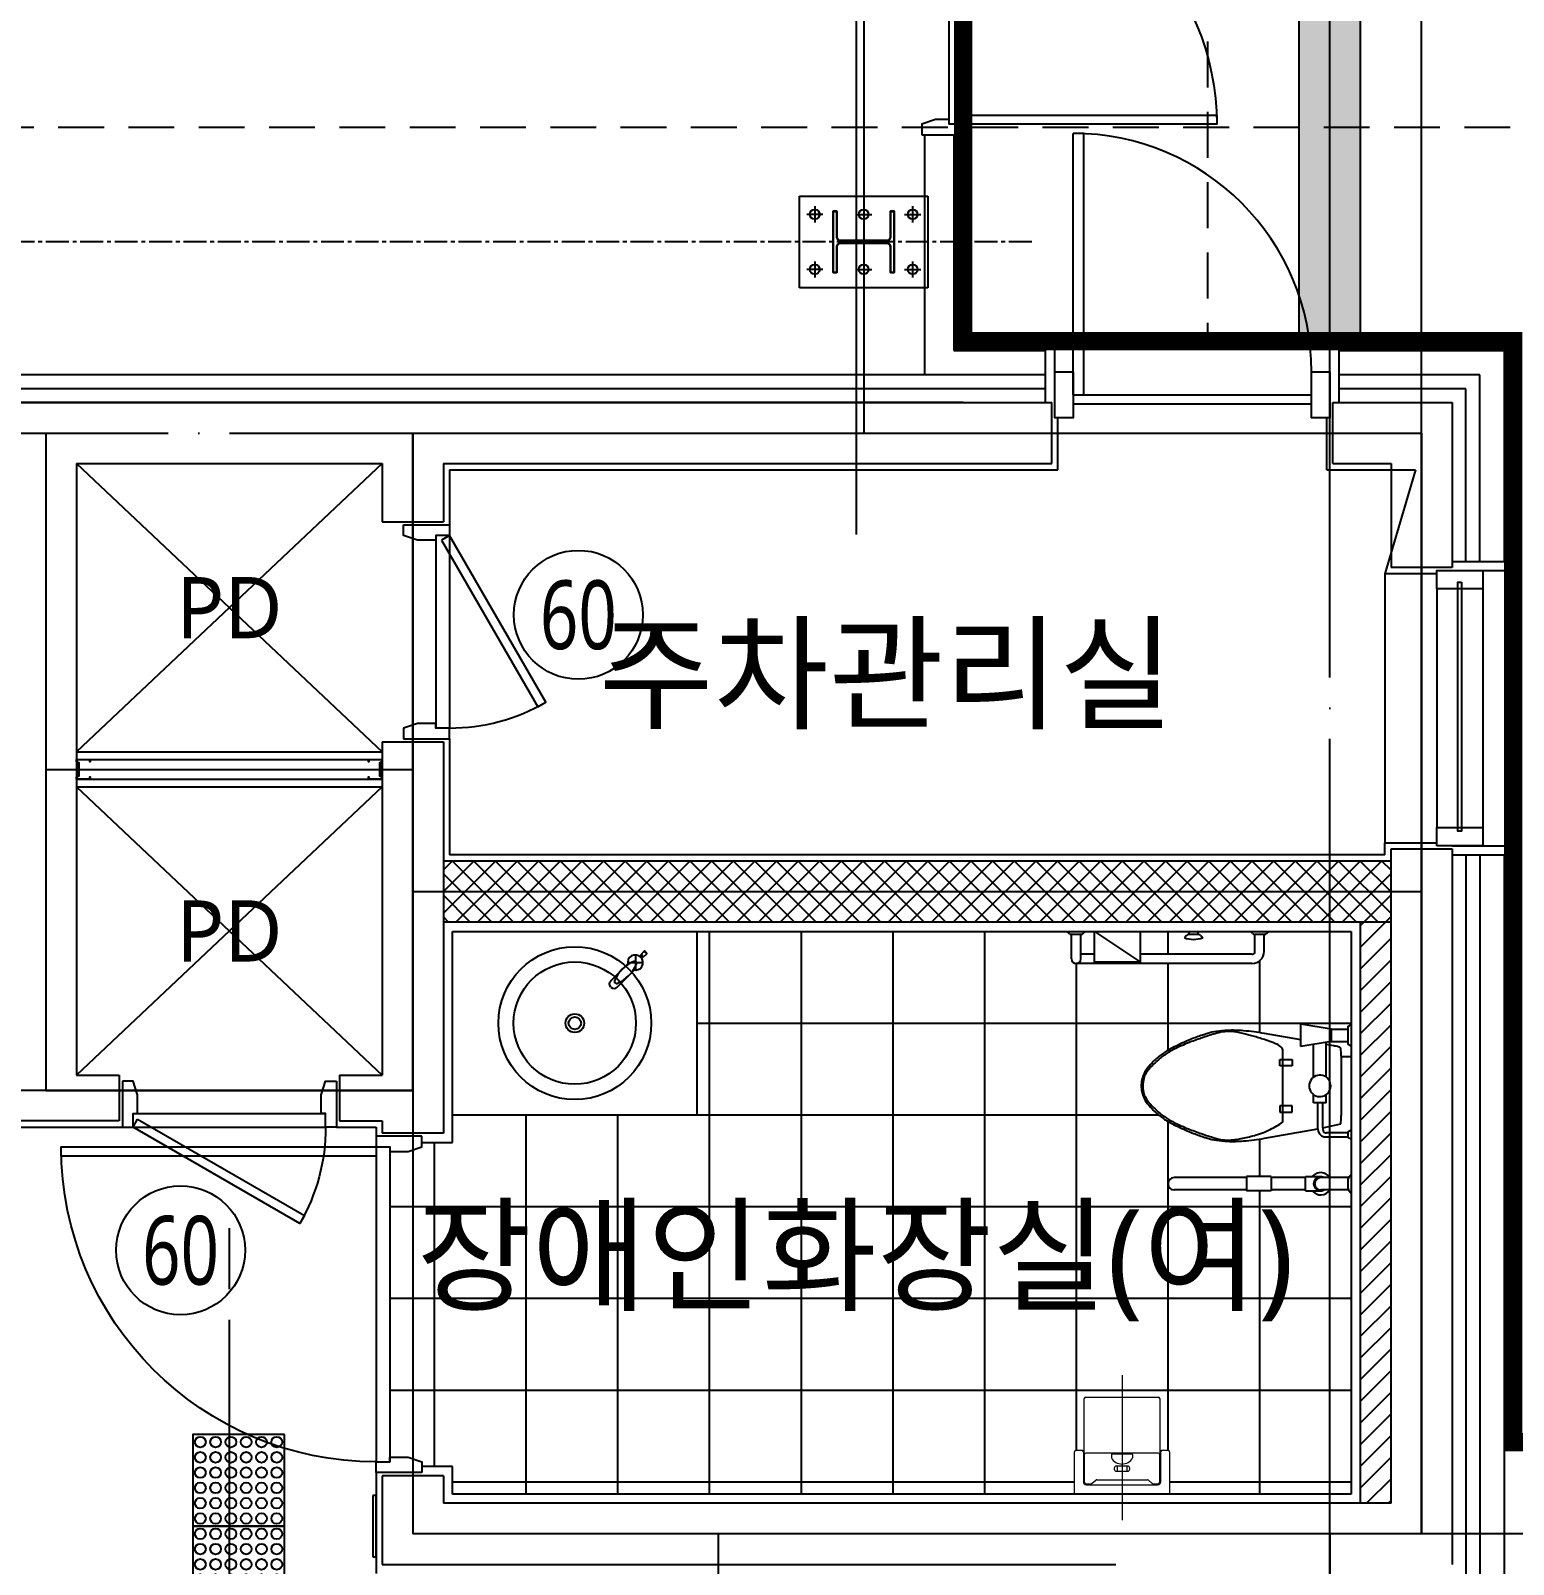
# Model space of a CAD drawing. Header units: millimetres. Extents: x 63000 to 126000, y 0 to 44550.
# Drawn here: x 82625 to 87475, y 23509 to 28525 of the extents above; entities that cross this region are included whole.
import ezdxf
from ezdxf.enums import TextEntityAlignment as Align

# ---------------------------------------------------------------- set-up
doc = ezdxf.new("R2010")
doc.units = ezdxf.units.MM
doc.header["$LTSCALE"] = 100
for name, pattern in [('CEN', [62, 60, -1, 0, -1]), ('CENTER2', [1.125, 0.75, -0.125, 0.125, -0.125]), ('CHCENTER', [2.875, 2.5, -0.125, 0.125, -0.125]), ('DOT', [6.35, 0, -6.35]), ('HID', [2.3, 1.5, -0.8])]:
    doc.linetypes.add(name, pattern=pattern)
for name, color, linetype in [('1', 1, 'CHCENTER'), ('4', 7, 'Continuous'), ('A-EQP-TOILET', 6, 'Continuous'), ('A-MARK', 3, 'Continuous'), ('AA-DWXM-DOOR', 4, 'Continuous'), ('CEN', 1, 'CEN'), ('COL', 2, 'Continuous'), ('DW-STUD', 8, 'Continuous'), ('ETC', 6, 'Continuous'), ('FIN', 5, 'Continuous'), ('fur', 6, 'Continuous'), ('HAT', 5, 'Continuous'), ('insul', 8, 'Continuous'), ('L1', 8, 'Continuous'), ('TEXT', 3, 'Continuous'), ('TEXT3', 7, 'Continuous'), ('TOL', 4, 'Continuous'), ('WAL', 3, 'Continuous'), ('WID', 4, 'Continuous'), ('WIN', 4, 'Continuous'), ('방화문', 7, 'Continuous'), ('부분확대', 7, 'Continuous'), ('장애인', 8, 'Continuous')]:
    doc.layers.add(name, color=color, linetype=linetype)
doc.layers.add('면적선', color=44, linetype='Continuous', plot=False)
doc.styles.add('맑은고딕', font='')
doc.styles.add('울릉도L', font='')
doc.styles.get('맑은고딕').set_extended_font_data('Malgun Gothic')
doc.styles.get('울릉도L').set_extended_font_data('Malgun Gothic')
doc.linetypes.add('BATTING', pattern='A,0.00254,-2.54,[134,ltypeshp.shx,S=2.54,R=0,X=-2.54,Y=0],-5.08,[134,ltypeshp.shx,S=2.54,R=180,X=2.54,Y=0],-2.54', length=10.16254)

# ---------------------------------------------------------------- blocks, each defined once
blk = doc.blocks.new('*U27')
at = {"layer": 'AA-DWXM-DOOR', "color": 8}
for p, q in [((35, 120), (1065, 120)), ((35, 75), (1065, 75))]:
    blk.add_line(p, q, dxfattribs=at)
at = {"layer": 'AA-DWXM-DOOR'}
for points in [[(65, 120), (65, 1150), (35, 1150), (35, 120)], [(0, -30), (0, 120), (35, 120), (35, 75), (50, 75), (50, 15), (35, -30), (35, -30)], [(1100, -30), (1100, 120), (1065, 120), (1065, 75), (1050, 75), (1050, 15), (1065, -30), (1065, -30)]]:
    blk.add_lwpolyline(points, close=True, dxfattribs=at)
at = {"layer": 'AA-DWXM-DOOR', "color": 16}
blk.add_arc((35, 120), 1030, 0, 90, dxfattribs=at)
at = {"layer": 'Defpoints', "linetype": 'DOT'}
for p, q in [((-10, 110), (-10, -20)), ((1110, 110), (1110, -20))]:
    blk.add_line(p, q, dxfattribs=at)
blk = doc.blocks.new('A$C741C417D')
at = {"layer": 'AA-DWXM-DOOR', "color": 8}
for p, q in [((-665, 190), (-35, 190)), ((-665, 145), (-35, 145))]:
    blk.add_line(p, q, dxfattribs=at)
at = {"layer": 'AA-DWXM-DOOR'}
for points in [[(-650, 164), (-104.4, 479), (-119.4, 505), (-665, 190)], [(-700, 40), (-700, 190), (-665, 190), (-665, 145), (-650, 145), (-650, 85), (-665, 40), (-665, 40)], [(0, 40), (0, 190), (-35, 190), (-35, 145), (-50, 145), (-50, 85), (-35, 40), (-35, 40)]]:
    blk.add_lwpolyline(points, close=True, dxfattribs=at)
at = {"layer": 'AA-DWXM-DOOR', "color": 16}
blk.add_arc((-665, 190), 630, 0, 29.9999, dxfattribs=at)
blk = doc.blocks.new('EntPlan_C200X200')
for p, q in [((100, 100), (-100, 100)), ((-100, 100), (-100, 88)), ((-100, 88), (-17, 88)), ((-4, 75), (-4, -75)), ((4, -75), (4, 75)), ((17, 88), (100, 88)), ((100, 88), (100, 100)), ((-17, -88), (-100, -88)), ((-100, -88), (-100, -100)), ((-100, -100), (100, -100)), ((100, -88), (17, -88)), ((100, -100), (100, -88))]:
    blk.add_line(p, q)
blk.add_lwpolyline([(-4, 75, 0.414214), (-17, 88), (-100, 88), (-100, 100), (100, 100), (100, 88), (17, 88, 0.414214), (4, 75), (4, -75, 0.414214), (17, -88), (100, -88), (100, -100), (-100, -100), (-100, -88), (-17, -88, 0.414214), (-4, -75)], format="xyb", close=True)
for centre, start, end in [((-17, 75), 0, 90), ((17, 75), 90, 180), ((-17, -75), 270, 0), ((17, -75), 180, 270)]:
    blk.add_arc(centre, 13, start, end)
blk = doc.blocks.new('001')
at = {"color": 1, "linetype": 'CENTER2'}
for p, q in [((1369836.1, 2257598.7), (1369836.1, 2264948.7)), ((1362286.1, 2258148.7), (1370386.1, 2258148.7))]:
    blk.add_line(p, q, dxfattribs=at)
blk.add_blockref('EntPlan_C200X200', (1369836.1, 2258148.7))
blk = doc.blocks.new('A$C1434219D')
at = {"layer": '장애인', "color": 6}
blk.add_lwpolyline([(0, 0), (300, 0), (300, 300), (0, 300)], close=True, dxfattribs=at)
at = {"layer": '장애인'}
for centre in [(25, 275), (75, 275), (125, 275), (175, 275), (225, 275), (275, 275), (25, 225), (75, 225), (125, 225), (175, 225), (225, 225), (275, 225), (25, 175), (75, 175), (125, 175), (175, 175), (225, 175), (275, 175), (25, 125), (75, 125), (125, 125), (175, 125), (225, 125), (275, 125), (25, 75), (75, 75), (125, 75), (175, 75), (225, 75), (275, 75), (25, 25), (75, 25), (125, 25), (175, 25), (225, 25), (275, 25)]:
    blk.add_circle(centre, 17.5, dxfattribs=at)
blk = doc.blocks.new('*U42')
at = {"layer": 'AA-DWXM-DOOR', "color": 8}
for p, q in [((35, 120), (865, 120)), ((35, 75), (865, 75))]:
    blk.add_line(p, q, dxfattribs=at)
at = {"layer": 'AA-DWXM-DOOR'}
for points in [[(65, 120), (65, 950), (35, 950), (35, 120)], [(0, -15), (0, 120), (35, 120), (35, 75), (50, 75), (50, 30), (35, -15), (35, -15)], [(900, -15), (900, 120), (865, 120), (865, 75), (850, 75), (850, 30), (865, -15), (865, -15)]]:
    blk.add_lwpolyline(points, close=True, dxfattribs=at)
at = {"layer": 'AA-DWXM-DOOR', "color": 16}
blk.add_arc((35, 120), 830, 0, 90, dxfattribs=at)
at = {"layer": 'Defpoints', "linetype": 'DOT'}
for p, q in [((-10, 110), (-10, -5)), ((910, 110), (910, -5))]:
    blk.add_line(p, q, dxfattribs=at)
blk = doc.blocks.new('Anchor_C200X200')
for p, q in [((-150, -210), (-150, 210)), ((-150, 210), (150, 210)), ((150, 210), (150, -210)), ((-100, 100), (100, 100)), ((-100, 100), (-100, 88)), ((-100, 88), (-100, 100)), ((-100, 100), (100, 100)), ((100, 100), (-100, 100)), ((-100, 100), (-100, 88)), ((-100, 88), (-17, 88)), ((-17, 88), (-100, 88)), ((-100, 88), (-17, 88)), ((-4, 75), (-4, -75)), ((-4, -75), (-4, 75)), ((-4, 75), (-4, -75)), ((4, 75), (4, -75)), ((4, 75), (4, -75)), ((4, -75), (4, 75)), ((17, 88), (100, 88)), ((100, 88), (17, 88)), ((17, 88), (100, 88)), ((100, 100), (100, 88)), ((100, 100), (100, 88)), ((100, 88), (100, 100)), ((-100, -88), (-17, -88)), ((-100, -100), (-100, -88)), ((-100, -100), (-100, -88)), ((-100, -88), (-17, -88)), ((-17, -88), (-100, -88)), ((-100, -88), (-100, -100)), ((-100, -100), (100, -100)), ((100, -100), (-100, -100)), ((-100, -100), (100, -100)), ((17, -88), (100, -88)), ((17, -88), (100, -88)), ((100, -88), (17, -88)), ((100, -100), (100, -88)), ((100, -88), (100, -100)), ((100, -100), (100, -88)), ((150, -210), (-150, -210))]:
    blk.add_line(p, q)
at = {"color": 1, "linetype": 'CENTER2'}
for p, q in [((-116.4, 160), (-63.6, 160)), ((-90, 133.6), (-90, 186.4)), ((63.6, 160), (116.4, 160)), ((90, 133.6), (90, 186.4)), ((-116.4, 0), (-63.6, 0)), ((-90, -26.4), (-90, 26.4)), ((63.6, 0), (116.4, 0)), ((90, -26.4), (90, 26.4)), ((-90, -133.6), (-90, -186.4)), ((90, -133.6), (90, -186.4)), ((-116.4, -160), (-63.6, -160)), ((63.6, -160), (116.4, -160))]:
    blk.add_line(p, q, dxfattribs=at)
for centre in [(-90, 160), (90, 160), (-90, 0), (90, 0), (-90, -160), (90, -160)]:
    blk.add_circle(centre, 16)
for centre, start, end in [((-17, 75), 0, 90), ((-17, 75), 0, 90), ((-17, 75), 0, 90), ((17, 75), 90, 180), ((17, 75), 90, 180), ((17, 75), 90, 180), ((-17, -75), 270, 0), ((-17, -75), 270, 0), ((-17, -75), 270, 0), ((17, -75), 180, 270), ((17, -75), 180, 270), ((17, -75), 180, 270)]:
    blk.add_arc(centre, 13, start, end)

msp = doc.modelspace()

# ---------------------------------------------------------------- hatches: boundary and pattern name
at = {"layer": 'HAT'}
h = msp.add_hatch(dxfattribs=at)
h.set_pattern_fill('SQUARE', color=6, scale=20, style=0)
h.set_pattern_definition([(0, (12191.54, 4963472.464), (0, 63.5), [63.5, -63.5]), (90, (12191.54, 4963472.464), (-63.5, 4e-15), [63.5, -63.5])])
h.paths.add_polyline_path([(93825.2, 23909.1), (94025.2, 23909.1), (94025.2, 34959.1), (101675.2, 34959.1), (101675.2, 27109.1), (99175.2, 27109.1), (99175.2, 26909.1), (101875.2, 26909.1), (101875.2, 34959.1), (101875.2, 35159.1), (85675.2, 35159.1), (85675.2, 34959.1), (86775.2, 34959.1), (86775.2, 27509.1), (86975.2, 27509.1), (86975.2, 34959.1), (93825.2, 34959.1)])
h = msp.add_hatch(dxfattribs=at)
h.set_pattern_fill('_USER', color=8, scale=50, angle=45, double=1, pattern_type=0)
h.set_pattern_definition([(45, (0, 0), (-35.35534, 35.35534), []), (135, (0, 0), (-35.35534, -35.35534), [])])
h.paths.add_polyline_path([(87075.2, 25809.1), (83975.2, 25809.1), (83975.2, 25609.1), (87075.2, 25609.1)])
h = msp.add_hatch(dxfattribs=at)
h.set_pattern_fill('_USER', color=8, scale=50, angle=45, pattern_type=0)
h.set_pattern_definition([(45, (0, 0), (-35.35534, 35.35534), [])])
h.paths.add_polyline_path([(87075.2, 25609.1), (86975.2, 25609.1), (86975.2, 23709.1), (87075.2, 23709.1)])

# ---------------------------------------------------------------- linework, layer by layer
at = {"color": 4}
for p, q in [((85550.2, 27399.1), (85550.2, 28184.1)), ((85550.2, 28184.1), (85675.2, 28184.1)), ((85675.2, 27309.1), (78775.2, 27309.1)), ((78900.2, 27309.1), (85550.2, 27309.1))]:
    msp.add_line(p, q, dxfattribs=at)
at = {"layer": '1', "color": 3}
msp.add_lwpolyline([(83744, 23734.1), (83744, 23534.1), (83755.2, 23534.1), (83755.2, 23734.1)], close=True, dxfattribs=at)
at = {"layer": '4', "color": 1, "lineweight": 0}
for p, q in [((86195.2, 24127.4), (86195.2, 23654)), ((86071.8, 23866.3), (86071.8, 24051.1)), ((86076.8, 24056.1), (86313.7, 24056.1)), ((86318.7, 24051.1), (86318.7, 23867.6)), ((86039.7, 23739.1), (86039.7, 23877.1)), ((86044.7, 23882.1), (86063.7, 23882.1)), ((86068.7, 23877.1), (86068.7, 23779.1)), ((86321.8, 23779.1), (86321.8, 23877.1)), ((86326.8, 23882.1), (86345.7, 23882.1)), ((86350.7, 23877.1), (86350.7, 23739.1)), ((86071.8, 23867.6), (86071.8, 23777.9)), ((86313.7, 23872.6), (86076.8, 23872.6)), ((86160.4, 23867.4), (86160.4, 23857.7)), ((86195.2, 23869), (86162, 23869)), ((86214.3, 23830.1), (86176.2, 23830.1)), ((86179.4, 23830.1), (86179.4, 23813.8)), ((86228.5, 23869), (86195.2, 23869)), ((86211.1, 23830.1), (86211.1, 23813.8)), ((86230.1, 23857.7), (86230.1, 23867.4)), ((86318.7, 23777.9), (86318.7, 23867.6)), ((86097.5, 23774.2), (86109.1, 23784.3)), ((86112.4, 23785.6), (86278.1, 23785.6)), ((86169.9, 23823.8), (86169.9, 23820.2)), ((86176.2, 23813.8), (86195.2, 23813.8)), ((86195.2, 23813.8), (86214.3, 23813.8)), ((86220.6, 23820.2), (86220.6, 23823.8)), ((86281.4, 23784.3), (86293, 23774.2)), ((86350.7, 23739.1), (86039.7, 23739.1)), ((86076.8, 23772.9), (86094.2, 23772.9)), ((86078.7, 23769.1), (86311.8, 23769.1)), ((86296.3, 23772.9), (86313.7, 23772.9))]:
    msp.add_line(p, q, dxfattribs=at)
for centre, radius, start, end in [((86076.8, 24051.1), 5, 90, 180), ((86313.7, 24051.1), 5, 0, 90), ((86044.7, 23877.1), 5, 90, 180), ((86063.7, 23877.1), 5, 0, 90), ((86326.8, 23877.1), 5, 90, 180), ((86345.7, 23877.1), 5, 0, 90), ((86076.8, 23867.6), 5, 90, 180), ((86162, 23867.4), 1.58, 90, 180), ((86195.2, 23876.8), 39.7, 208.6834, 331.3166), ((86176.2, 23823.8), 6.34, 90, 180), ((86214.3, 23823.8), 6.34, 0, 90), ((86228.5, 23867.4), 1.58, 0, 90), ((86313.7, 23867.6), 5, 0, 90), ((86078.7, 23779.1), 10, 180, 270), ((86076.8, 23777.9), 5, 180, 270), ((86112.4, 23780.6), 5, 90, 131.3071), ((86176.2, 23820.2), 6.34, 180, 270), ((86214.3, 23820.2), 6.34, 270, 0), ((86278.1, 23780.6), 5, 48.6929, 90), ((86311.8, 23779.1), 10, 270, 0), ((86313.7, 23777.9), 5, 270, 0), ((86094.2, 23777.9), 5, 270, 311.3071), ((86296.3, 23777.9), 5, 228.6929, 270)]:
    msp.add_arc(centre, radius, start, end, dxfattribs=at)
at = {"layer": 'A-EQP-TOILET'}
for p, q in [((86879.9, 25259.6), (86780.2, 25275.8)), ((86780.2, 25203.1), (86780.2, 25275.8)), ((86879.9, 25259.6), (86879.9, 25219)), ((86879.9, 25259.4), (86935.2, 25259.4)), ((86935.2, 25269.5), (86945.2, 25274.5)), ((86935.2, 25209), (86935.2, 25269.5)), ((86879.9, 25219.3), (86780.2, 25203.1)), ((86822.1, 25102.8), (86822.1, 25209.9)), ((86863.2, 25102.6), (86863.2, 25216.6)), ((86879.9, 25219.1), (86935.2, 25219.1)), ((86945.2, 25204), (86935.2, 25209)), ((86711.5, 25139.5), (86711.5, 25159.7)), ((86711.5, 25159.7), (86751.8, 25159.7)), ((86751.8, 25139.5), (86711.5, 25139.5)), ((86751.8, 25159.7), (86751.8, 25139.5)), ((86822.1, 25018.9), (86822.1, 25045.3)), ((86863.2, 25018.9), (86863.2, 25045.4)), ((86711.5, 25008.5), (86711.5, 24988.4)), ((86751.8, 25008.5), (86711.5, 25008.5)), ((86711.5, 24988.4), (86751.8, 24988.4)), ((86751.8, 24988.4), (86751.8, 25008.5)), ((86863.2, 25018.9), (86822.1, 25018.9)), ((86835.9, 24933.6), (86835.9, 25018.9)), ((86852.4, 24936.5), (86852.4, 25018.9)), ((86852.4, 24936.5), (86910.6, 24950.3)), ((86935.2, 24925.1), (86945.2, 24930.2)), ((86856.6, 24907.6), (86935.2, 24907.6)), ((86864.2, 24920.9), (86935.2, 24920.9)), ((86935.2, 24904.1), (86935.2, 24925.1)), ((86945.2, 24899.1), (86935.2, 24904.1))]:
    msp.add_line(p, q, dxfattribs=at)
for points in [[(86780.2, 25224.3), (86661.2, 25245.3, 0.022182), (86592.5, 25254.1, 0.0294), (86540.3, 25255.4, 0.029565), (86504.3, 25252, 0.035314), (86474.8, 25245.3, 0.006976), (86462.5, 25241.4, 0.004694), (86444.5, 25235.2, 0.019426), (86403.6, 25218.9, 0.015468), (86353.9, 25194.9, 0.040875), (86323.6, 25175.9, 0.036447), (86293.4, 25149.6, 0.04843), (86273.1, 25124.7, 0.068612), (86263.2, 25104.3, 0.037226), (86259.3, 25088.6, 0.041311), (86258.1, 25074)], [(86910.6, 24950.3, 0.025867), (86913, 24998.5), (86913, 25074), (86913, 25149.6, 0.024922), (86910.7, 25196, 0.25497), (86908, 25200, 0.056948), (86903.7, 25201.6, 0.016043), (86887.9, 25205), (86863.2, 25209.5)], [(86258.1, 25074, 0.041311), (86259.3, 25059.5, 0.037226), (86263.2, 25043.8, 0.068612), (86273.1, 25023.3, 0.04843), (86293.4, 24998.5, 0.036447), (86323.6, 24972.2, 0.040875), (86353.9, 24953.1, 0.015468), (86403.6, 24929.1, 0.019426), (86444.5, 24912.8, 0.004694), (86462.5, 24906.6, 0.006976), (86474.8, 24902.7, 0.035314), (86504.3, 24896, 0.029565), (86540.3, 24892.7, 0.0294), (86592.5, 24893.9, 0.022182), (86661.2, 24902.7), (86835.9, 24933.6)]]:
    msp.add_lwpolyline(points, format="xyb", dxfattribs=at)
msp.add_lwpolyline([(86263.2, 25074, 0.044905), (86264.5, 25056.1, 0.063275), (86268.2, 25043.8, 0.056457), (86278.6, 25026, 0.038661), (86298.4, 25003.5, 0.016027), (86320.4, 24983.4, 0.028675), (86333.7, 24973.3, 0.023657), (86360, 24957.3, 0.022415), (86389.1, 24943, 0.010632), (86412.3, 24933.5, 0.00591), (86454.6, 24917.9, 0.01631), (86499.5, 24903.4, 0.029266), (86525.1, 24897.7, 0.059581), (86548, 24896.7, 0.031679), (86590.6, 24902.7, 0.018716), (86634.5, 24913.5, 0.029941), (86661.2, 24922.9, 0.016406), (86679.3, 24931.3, 0.013101), (86701.5, 24943, 0.031874), (86720.2, 24955.3, 0.236068), (86721.6, 24958.2), (86721.6, 25074), (86721.6, 25189.9, 0.198912), (86718, 25198.7, 0.091569), (86701.5, 25210, 0.015343), (86684.8, 25216.9, 0.011028), (86661.2, 25225.2, 0.00909), (86623.9, 25236.5, 0.010307), (86590.6, 25245.3, 0.040097), (86551.7, 25251.5, 0.059581), (86525.1, 25250.3, 0.029266), (86499.5, 25244.6, 0.01631), (86454.6, 25230.2, 0.00591), (86412.3, 25214.5, 0.010632), (86389.1, 25205, 0.022415), (86358, 25189.8, 0.027113), (86333.7, 25174.8, 0.025219), (86319.9, 25164.1, 0.015085), (86298.4, 25144.6, 0.026781), (86283.9, 25128.9, 0.03156), (86273.2, 25114.3, 0.081068), (86266.3, 25098.3, 0.057721)], format="xyb", close=True, dxfattribs=at)
msp.add_lwpolyline([(86852.4, 24936.5), (86852.4, 24936.5)], dxfattribs=at)
for centre, radius, start, end in [((86842.5, 25074), 35.3, 55.1501, 286.2602), ((86842.5, 25074), 35.3, 286.2602, 55.1501), ((86862.2, 24933.6), 26.6, 180.3268, 257.9562), ((86873.2, 24932.9), 21.2, 170.3133, 202.6018), ((86862.3, 24932.1), 11.4, 220.3636, 279.3039)]:
    msp.add_arc(centre, radius, start, end, dxfattribs=at)
at = {"layer": 'A-MARK', "color": 8}
for points in [[(83275.7, 24409.1), (83275.7, 24609.1)], [(84475.7, 19809.1), (84475.7, 22309.1), (83275.7, 22309.1), (83275.7, 24309.1)]]:
    msp.add_lwpolyline(points, dxfattribs=at)
at = {"layer": 'CEN'}
for p, q in [((85350.2, 36909.1), (85350.2, 27209.1)), ((86875.2, 7809.1), (86875.2, 36909.1)), ((87175.2, 23609.1), (87175.2, 36909.1)), ((77075.2, 27209.1), (87175.2, 27209.1)), ((82675.2, 27209.1), (82675.2, 25059.1)), ((83875.2, 27209.1), (83875.2, 23609.1)), ((82675.2, 26109.1), (83875.2, 26109.1)), ((83875.2, 25709.1), (87175.2, 25709.1)), ((83875.2, 25059.1), (79075.2, 25059.1)), ((108075.2, 23609.1), (83875.2, 23609.1)), ((84875.2, 20809.1), (84875.2, 23609.1))]:
    msp.add_line(p, q, dxfattribs=at)
at = {"layer": 'COL'}
for p, q in [((78975.2, 27309.1), (85965.2, 27309.1)), ((85965.2, 27109.1), (85965.2, 27309.1)), ((86885.2, 27309.1), (87275.2, 27309.1)), ((86885.2, 27109.1), (86885.2, 27309.1)), ((87275.2, 27309.1), (87275.2, 26769.1)), ((82775.2, 27109.1), (82775.2, 25109.1)), ((82775.2, 27109.1), (83775.2, 27109.1)), ((83775.2, 27109.1), (83775.2, 26919.1)), ((83975.2, 27109.1), (83975.2, 26919.1)), ((83975.2, 27109.1), (85965.2, 27109.1)), ((86885.2, 27109.1), (87075.2, 27109.1)), ((87075.2, 27109.1), (87075.2, 26769.1)), ((83775.2, 26919.1), (83975.2, 26919.1)), ((87275.2, 26769.1), (87075.2, 26769.1)), ((83775.2, 26199.1), (83775.2, 25109.1)), ((83775.2, 26199.1), (83975.2, 26199.1)), ((83975.2, 26199.1), (83975.2, 24919.1)), ((87075.2, 23709.1), (87075.2, 25849.1)), ((87075.2, 25849.1), (87275.2, 25849.1)), ((87275.2, 25849.1), (87275.2, 23509.1)), ((82775.2, 25109.1), (82915.2, 25109.1)), ((82915.2, 25109.1), (82915.2, 24959.1)), ((83635.2, 25109.1), (83775.2, 25109.1)), ((83635.2, 25109.1), (83635.2, 24959.1)), ((82915.2, 24959.1), (81935.2, 24959.1)), ((83635.2, 24959.1), (83775.2, 24959.1)), ((83775.2, 24959.1), (83775.2, 24919.1)), ((83975.2, 24919.1), (83775.2, 24919.1)), ((83775.2, 23799.1), (83775.2, 23509.1)), ((83975.2, 23799.1), (83775.2, 23799.1)), ((83975.2, 23799.1), (83975.2, 23709.1)), ((87075.2, 23709.1), (83975.2, 23709.1)), ((83775.2, 23509.1), (86175.2, 23509.1))]:
    msp.add_line(p, q, dxfattribs=at)
at = {"layer": 'DW-STUD'}
for points in [[(82782.2, 26087.6), (82782.2, 26130.6), (82775.2, 26133.6), (82775.2, 26141.6), (82820.2, 26141.6), (82820.2, 26133.6), (82819.2, 26133.6), (82819.2, 26140.6), (82776.2, 26140.6), (82776.2, 26134.3), (82783.2, 26131.3), (82783.2, 26087), (82776.2, 26084), (82776.2, 26077.6), (82819.2, 26077.6), (82819.2, 26084.6), (82820.2, 26084.6), (82820.2, 26076.6), (82775.2, 26076.6), (82775.2, 26084.6)], [(83768.2, 26130.6), (83768.2, 26087.6), (83775.2, 26084.6), (83775.2, 26076.6), (83730.2, 26076.6), (83730.2, 26084.6), (83731.2, 26084.6), (83731.2, 26077.6), (83774.2, 26077.6), (83774.2, 26084), (83767.2, 26087), (83767.2, 26131.3), (83774.2, 26134.3), (83774.2, 26140.6), (83731.2, 26140.6), (83731.2, 26133.6), (83730.2, 26133.6), (83730.2, 26141.6), (83775.2, 26141.6), (83775.2, 26133.6)]]:
    msp.add_lwpolyline(points, close=True, dxfattribs=at)
at = {"layer": 'ETC', "color": 30, "linetype": 'HID', "true_color": 0xf2690d, "const_width": 60}
msp.add_lwpolyline([(107576.8, 30108.9), (107576.9, 33909.1), (101875.2, 33909.1), (101875.2, 36414.4), (85675.2, 36296.6), (85675.2, 27509.1), (87475.2, 27509.1), (87475.2, 23909.1), (96875.2, 23909.1), (96875.2, 26909.1), (102075.2, 26909.1), (102075.2, 30109.1), (107576.8, 30108.9)], dxfattribs=at)
at = {"layer": 'FIN'}
for p, q in [((85325.2, 41409.1), (85325.2, 26877.1)), ((85985.2, 27089.1), (85985.2, 27259.1)), ((86865.2, 27089.1), (86865.2, 27259.1)), ((83995.2, 27089.1), (83995.2, 26909.1)), ((83995.2, 27089.1), (85985.2, 27089.1)), ((86865.2, 27089.1), (87155.2, 27089.1)), ((87155.2, 27089.1), (87055.2, 26749.1)), ((87225.2, 26749.1), (87055.2, 26749.1)), ((87055.2, 26749.1), (87055.2, 25869.1)), ((83995.2, 26209.1), (83995.2, 25829.1)), ((87055.2, 25829.1), (87055.2, 25869.1)), ((87055.2, 25869.1), (87225.2, 25869.1)), ((87055.2, 25829.1), (83995.2, 25829.1)), ((84005.2, 24889.1), (84005.2, 25579.1)), ((84005.2, 25579.1), (86945.2, 25579.1)), ((86945.2, 25579.1), (86945.2, 23739.1)), ((81925.2, 24939.1), (82925.2, 24939.1)), ((83625.2, 24939.1), (83755.2, 24939.1)), ((83755.2, 24939.1), (83755.2, 24909.1)), ((83905.2, 24889.1), (84005.2, 24889.1)), ((84005.2, 23829.1), (83905.2, 23829.1)), ((84005.2, 23739.1), (84005.2, 23829.1)), ((83755.2, 23809.1), (83755.2, 23479.1)), ((86945.2, 23739.1), (84005.2, 23739.1))]:
    msp.add_line(p, q, dxfattribs=at)
at = {"layer": 'FIN', "linetype": 'Continuous', "ltscale": 5}
for p, q in [((85645.2, 28184.1), (85645.2, 27479.1)), ((85675.2, 28184.1), (85675.2, 27509.1)), ((85675.2, 27509.1), (85975.2, 27509.1)), ((85975.2, 27309.1), (85975.2, 27509.1)), ((86875.2, 27509.1), (87475.2, 27509.1)), ((86875.2, 27309.1), (86875.2, 27509.1)), ((85645.2, 27479.1), (85945.2, 27479.1)), ((85945.2, 27309.1), (85945.2, 27479.1)), ((86905.2, 27479.1), (87445.2, 27479.1)), ((86905.2, 27309.1), (86905.2, 27479.1)), ((87445.2, 27479.1), (87445.2, 26789.1)), ((82775.2, 26166.6), (83775.2, 26166.6)), ((82775.2, 26051.6), (83775.2, 26051.6)), ((87445.2, 25829.1), (87445.2, 23039.1))]:
    msp.add_line(p, q, dxfattribs=at)
at = {"layer": 'FIN', "linetype": 'Continuous'}
for p, q in [((87275.2, 26789.1), (87445.2, 26789.1)), ((87275.2, 26759.1), (87475.2, 26759.1)), ((87275.2, 25859.1), (87475.2, 25859.1)), ((87275.2, 25829.1), (87445.2, 25829.1))]:
    msp.add_line(p, q, dxfattribs=at)
at = {"layer": 'fur', "ltscale": 0.08}
for p, q in [((83775.2, 27109.1), (82775.2, 26166.6)), ((82775.2, 27109.1), (83775.2, 26166.6)), ((83775.2, 26051.6), (82775.2, 25109.1)), ((82775.2, 26051.6), (83775.2, 25109.1))]:
    msp.add_line(p, q, dxfattribs=at)
at = {"layer": 'fur', "linetype": 'Continuous'}
for p, q in [((84805.2, 24979.1), (84805.2, 25579.1)), ((84603.2, 25499.6), (84603.2, 25454.6)), ((84623.9, 25502), (84618.7, 25496.8)), ((84622.6, 25503.9), (84632.1, 25514.5)), ((84629.3, 25496.5), (84622.7, 25503.2)), ((84628.1, 25497.8), (84622.9, 25492.6)), ((84630, 25496.5), (84640.6, 25506)), ((84640.7, 25506.4), (84632.5, 25514.6)), ((84522.7, 25417.8), (84578.5, 25473.6)), ((84543.9, 25396.6), (84599.7, 25452.4)), ((84580.7, 25477.1), (84625.7, 25477.1)), ((84005.2, 24979.1), (84805.2, 24979.1))]:
    msp.add_line(p, q, dxfattribs=at)
for radius in [250, 200, 30.5, 20.5]:
    msp.add_circle((84405.2, 25279.1), radius, dxfattribs=at)
for centre, radius, start, end in [((84644.6, 25371.6), 118.8, 113.1981, 156.8019), ((84603.2, 25477.1), 25, 255.2392, 194.7608), ((84600.5, 25474.4), 7, 45, 113.1981), ((84623, 25503.6), 0.5, 138.0853, 225), ((84629.7, 25496.9), 0.5, 225, 311.9147), ((84632.5, 25514.1), 0.5, 62.7018, 138.0853), ((84624.2, 25498.1), 18.6, 27.2982, 62.7018), ((84640.2, 25506.4), 0.5, 311.9147, 27.2982), ((84497.7, 25518.5), 118.8, 293.1981, 336.8019), ((84600.5, 25474.4), 7, 336.8019, 45), ((84541.8, 25415.7), 7, 156.8019, 225), ((84541.8, 25415.7), 7, 225, 293.1981)]:
    msp.add_arc(centre, radius, start, end, dxfattribs=at)
at = {"layer": 'fur', "linetype": 'Continuous', "extrusion": (0, 0, -1)}
msp.add_ellipse((84533.3, 25407.2), major_axis=(-10.6, 10.6), ratio=0.96651, start_param=4.712389, end_param=6.282906, dxfattribs=at)
at = {"layer": 'fur', "linetype": 'Continuous'}
msp.add_ellipse((84533.3, 25407.2), major_axis=(-10.6, 10.6), ratio=0.96651, start_param=1.570796, end_param=3.141313, dxfattribs=at)
at = {"layer": 'HAT', "color": 6}
for p, q in [((86775.2, 27509.1), (86775.2, 34959.1)), ((86975.2, 27509.1), (86975.2, 34959.1))]:
    msp.add_line(p, q, dxfattribs=at)
at = {"layer": 'insul'}
for p, q in [((85945.2, 27399.1), (78885.2, 27399.1)), ((87365.2, 27399.1), (86905.2, 27399.1)), ((87365.2, 26789.1), (87365.2, 27399.1)), ((87365.2, 25829.1), (87365.2, 23419.1))]:
    msp.add_line(p, q, dxfattribs=at)
at = {"layer": 'insul', "linetype": 'BATTING', "ltscale": 0.04}
for p, q in [((85945.2, 27354.1), (78930.2, 27354.1)), ((87320.2, 27354.1), (86905.2, 27354.1)), ((87320.2, 26789.1), (87320.2, 27354.1)), ((87320.2, 25829.1), (87320.2, 23464.1))]:
    msp.add_line(p, q, dxfattribs=at)
at = {"layer": 'L1', "color": 4, "linetype": 'HID'}
msp.add_line((86475.2, 35159.1), (86475.2, 27509.1), dxfattribs=at)
at = {"layer": 'L1'}
for p, q in [((86035.2, 27334.1), (86815.2, 27334.1)), ((86035.2, 27304.1), (86815.2, 27304.1)), ((82775.2, 26141.6), (83775.2, 26141.6)), ((82775.2, 26076.6), (83775.2, 26076.6)), ((84845.2, 25579.1), (84845.2, 23739.1)), ((85145.2, 25579.1), (85145.2, 23739.1)), ((85445.2, 25579.1), (85445.2, 23739.1)), ((85745.2, 25579.1), (85745.2, 23739.1)), ((86345.2, 25579.1), (86345.2, 25504.3)), ((86645.2, 25482.9), (86645.2, 25247.9)), ((86045.2, 25474), (86045.2, 23882.1)), ((86345.2, 25474), (86345.2, 25190.2)), ((84805.2, 25279.1), (86945.2, 25279.1)), ((86945.2, 25168.9), (86912.6, 25168.9)), ((84245.2, 24979.1), (84245.2, 23739.1)), ((84545.2, 24979.1), (84545.2, 23739.1)), ((84805.2, 24979.1), (86314.7, 24979.1)), ((86345.2, 24957.8), (86345.2, 23882.1)), ((83945.2, 24889.1), (83945.2, 23829.1)), ((86645.2, 24900.2), (86645.2, 24777.1)), ((86645.2, 24730.7), (86645.2, 23739.1)), ((83800.2, 24679.1), (86945.2, 24679.1)), ((83800.2, 24379.1), (86945.2, 24379.1)), ((83800.2, 24079.1), (86945.2, 24079.1)), ((84005.2, 23779.1), (86039.7, 23779.1)), ((86350.7, 23779.1), (86945.2, 23779.1))]:
    msp.add_line(p, q, dxfattribs=at)
at = {"layer": 'TOL'}
for p, q in [((86022.1, 25572), (86015, 25579.1)), ((86061.2, 25569.1), (86029.3, 25569.1)), ((86030.3, 25489.1), (86030.3, 25569.1)), ((86060.6, 25489.1), (86060.6, 25569.1)), ((86068.4, 25572), (86075.5, 25579.1)), ((86104.7, 25579.1), (86255.8, 25478.4)), ((86104.7, 25478.4), (86104.7, 25579.1)), ((86255.8, 25478.4), (86255.8, 25579.1)), ((86406.3, 25565.6), (86399.2, 25558.5)), ((86445.4, 25568.5), (86413.4, 25568.5)), ((86414.5, 25568.5), (86414.5, 25579.1)), ((86444.7, 25568.5), (86444.7, 25579.1)), ((86452.5, 25565.6), (86459.6, 25558.5)), ((86622.1, 25572), (86615, 25579.1)), ((86661.2, 25569.1), (86629.3, 25569.1)), ((86630.1, 25514.3), (86630.1, 25569.1)), ((86660.4, 25514.3), (86660.4, 25569.1)), ((86668.4, 25572), (86675.5, 25579.1)), ((86104.7, 25504.3), (86060.6, 25504.3)), ((86620.1, 25504.3), (86255.8, 25504.3)), ((86620.1, 25474), (86045.5, 25474)), ((86255.8, 25478.4), (86104.7, 25478.4)), ((86938.1, 24776.5), (86945.2, 24783.6)), ((86602.3, 24774), (86365.4, 24774.1)), ((86602.3, 24733.7), (86365.4, 24733.7)), ((86602.3, 24777.1), (86602.3, 24730.7)), ((86682.9, 24777.1), (86602.3, 24777.1)), ((86682.9, 24730.7), (86602.3, 24730.7)), ((86682.9, 24777.1), (86682.9, 24730.7)), ((86795.2, 24774), (86682.9, 24774)), ((86795.2, 24733.7), (86682.9, 24733.7)), ((86795.2, 24730.7), (86795.2, 24777.1)), ((86795.2, 24777.1), (86845.2, 24777.1)), ((86795.2, 24730.7), (86847.6, 24730.7)), ((86936.3, 24774), (86845.2, 24774)), ((86935.9, 24733.7), (86845.2, 24733.7)), ((86935.2, 24737.4), (86935.2, 24769.4)), ((86938.1, 24730.3), (86945.2, 24723.2))]:
    msp.add_line(p, q, dxfattribs=at)
for centre, radius, start, end in [((86029.3, 25579.1), 10.1, 225, 270), ((86061.2, 25579.1), 10.1, 270, 315), ((86429.4, 25641.4), 88.3, 249.9867, 290.0133), ((86413.4, 25558.5), 10.1, 90, 135), ((86445.4, 25558.5), 10.1, 45, 90), ((86629.3, 25579.1), 10.1, 225, 270), ((86661.2, 25579.1), 10.1, 270, 315), ((86045.5, 25489.1), 15.1, 180, 0), ((86620.1, 25514.3), 40.3, 270, 0), ((86620.1, 25514.3), 10.1, 270, 0), ((86845.2, 24753.9), 36.4, 33.4956, 140.4662), ((86365.4, 24753.8), 20.2, 90, 270), ((86845.2, 24753.9), 36.4, 219.5338, 326.2795), ((86845.2, 24753.8), 23.2, 60.1507, 299.8493), ((86845.2, 24753.8), 20.2, 90, 270), ((86945.2, 24769.4), 10.1, 135, 180), ((86945.2, 24737.4), 10.1, 180, 225)]:
    msp.add_arc(centre, radius, start, end, dxfattribs=at)
at = {"layer": 'WAL'}
for p, q in [((87075.2, 25809.1), (83975.2, 25809.1)), ((87075.2, 25609.1), (83975.2, 25609.1)), ((86975.2, 23709.1), (86975.2, 25609.1))]:
    msp.add_line(p, q, dxfattribs=at)
at = {"layer": 'WID', "color": 6}
msp.add_line((87225.2, 26699.1), (87225.2, 25919.1), dxfattribs=at)
msp.add_line((87225.2, 26699.1), (87225.2, 25919.1), dxfattribs=at)
at = {"layer": 'WID', "color": 6, "linetype": 'Continuous', "ltscale": 0.2}
msp.add_line((87375.2, 26699.1), (87375.2, 25919.1), dxfattribs=at)
msp.add_line((87375.2, 26699.1), (87375.2, 25919.1), dxfattribs=at)
at = {"layer": 'WID'}
for points in [[(85975.2, 27409.1), (86035.2, 27409.1), (86035.2, 27259.1), (85975.2, 27259.1)], [(86815.2, 27409.1), (86875.2, 27409.1), (86875.2, 27259.1), (86815.2, 27259.1)], [(87225.2, 26699.1), (87225.2, 26759.1), (87375.2, 26759.1), (87375.2, 26699.1)], [(87225.2, 26699.1), (87225.2, 26759.1), (87375.2, 26759.1), (87375.2, 26699.1)], [(87306.2, 26721.1), (87306.2, 25907.1), (87294.2, 25907.1), (87294.2, 26721.1)], [(87225.2, 25859.1), (87225.2, 25919.1), (87375.2, 25919.1), (87375.2, 25859.1)]]:
    msp.add_lwpolyline(points, close=True, dxfattribs=at)
at = {"layer": 'WIN', "linetype": 'Continuous'}
msp.add_line((86035.2, 27334.1), (86035.2, 28189.1), dxfattribs=at)
msp.add_lwpolyline([(86035.2, 27334.1), (86070.2, 27334.1), (86070.2, 28189.1), (86035.2, 28189.1)], dxfattribs=at)
msp.add_arc((86035.2, 27409.1), 780, 0, 90, dxfattribs=at)
at = {"layer": '면적선'}
msp.add_lwpolyline([(79075.2, 17759.1), (79075.2, 20809.1), (81675.2, 20809.1), (81675.2, 23609.1), (80575.2, 23609.1), (80575.2, 25059.1), (79075.2, 25059.1), (79075.2, 27209.1), (82675.2, 27209.1), (82675.2, 25059.1), (83875.2, 25059.1), (83875.2, 27209.1), (87175.2, 27209.1), (87175.2, 23609.1), (86875.2, 23609.1), (86875.2, 20809.1), (85475.2, 20809.1), (85475.2, 17759.1)], close=True, dxfattribs=at)
at = {"layer": '방화문'}
for centre in [(84416.9, 26614.6), (83115.6, 24536.2)]:
    msp.add_circle(centre, 210.8, dxfattribs=at)
at = {"layer": '부분확대', "linetype": 'HID'}
msp.add_lwpolyline([(88175.2, 17309.1, -0.414214), (87675.2, 16809.1), (78575.2, 16809.1, -0.414214), (78075.2, 17309.1), (78075.2, 27709.1, -0.414214), (78575.2, 28209.1), (87675.2, 28209.1, -0.414214), (88175.2, 27709.1)], format="xyb", close=True, dxfattribs=at)

# ---------------------------------------------------------------- block references
at = {"xscale": -1}
for name, p, rotation in [('001', (2343498.9, 1397670.3), 90), ('A$C741C417D', (83625.2, 25129.1), 180)]:
    msp.add_blockref(name, p, dxfattribs=dict(at, rotation=rotation))
at = {"rotation": 270}
for name, p in [('Anchor_C200X200', (85350.2, 27834.1)), ('A$C741C417D', (83805.2, 26209.1))]:
    msp.add_blockref(name, p, dxfattribs=at)
at = {"layer": 'AA-DWXM-DOOR', "xscale": -1}
for name, p, rotation in [('*U42', (85555.2, 28184.1), 270), ('*U27', (83875.2, 24909.1), 90)]:
    msp.add_blockref(name, p, dxfattribs=dict(at, rotation=rotation))
at = {"layer": '장애인', "ltscale": 5, "rotation": 180}
for p in [(83455.2, 23934.1), (83455.2, 23634.1)]:
    msp.add_blockref('A$C1434219D', p, dxfattribs=at)

# ---------------------------------------------------------------- texts
at = {"layer": 'TEXT', "color": 7, "style": '맑은고딕'}
for s, p in [('주차관리실', (84483.3, 26572.1)), ('장애인화장실(여)', (83887.8, 24669.8))]:
    msp.add_text(s, height=300, dxfattribs=at).set_placement(p, align=Align.TOP_LEFT)
at = {"layer": 'TEXT3', "style": '맑은고딕'}
for p in [(83275.2, 26637.9), (83275.2, 25580.4)]:
    msp.add_text('PD', height=200, dxfattribs=at).set_placement(p, align=Align.MIDDLE_CENTER)
at = {"layer": '방화문', "style": '울릉도L', "width": 0.75}
for p in [(84416.9, 26614.6), (83115.6, 24536.2)]:
    msp.add_text('60', height=225, dxfattribs=at).set_placement(p, align=Align.MIDDLE_CENTER)

doc.saveas('drawing.dxf')
